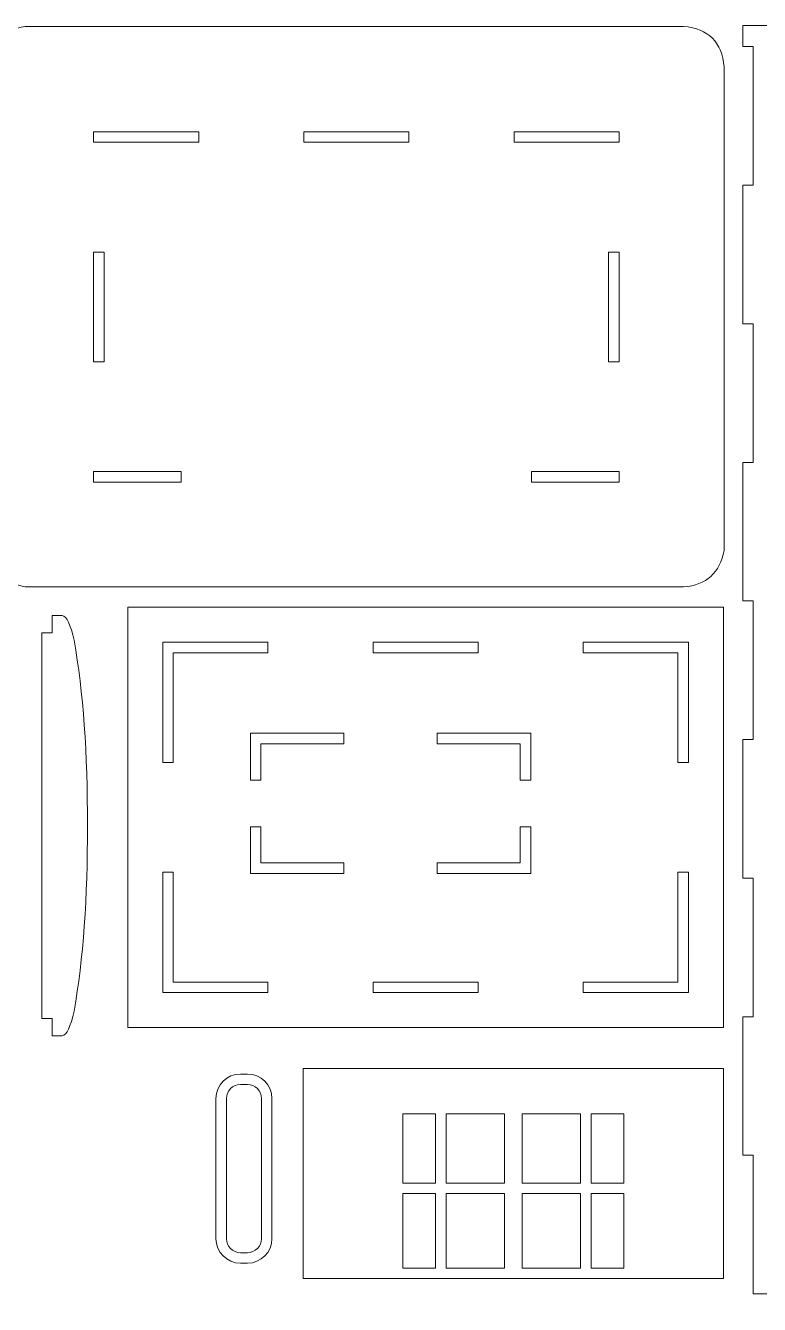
# Model space of a CAD drawing. Header units: millimetres. Extents: x -494 to 494, y -418 to 418.
# Drawn here: x -224.6 to -15.2, y -418.2 to -53.2 of the extents above; entities that cross this region are included whole.
import ezdxf

# ---------------------------------------------------------------- set-up
doc = ezdxf.new("R2010")
doc.units = ezdxf.units.MM
doc.header["$MEASUREMENT"] = 0

msp = doc.modelspace()

# ---------------------------------------------------------------- linework, layer by layer
at = {"lineweight": 9}
for points, knots in [([(-235.1822, -63.8316), (-235.2155, -155.8049), (-235.2322, -201.7916), (-235.2322, -201.7916), (-235.2322, -201.7916), (-234.7107, -208.3099), (-231.2307, -212.1532), (-224.7922, -213.3216), (-224.7922, -213.3216), (-99.4789, -213.3616), (-36.8222, -213.3816), (-36.8222, -213.3816), (-36.8222, -213.3816), (-30.2975, -212.843), (-26.4541, -209.3597), (-25.2922, -202.9316), (-25.2922, -202.9316), (-25.2522, -110.9583), (-25.2322, -64.9716), (-25.2322, -64.9716), (-25.2322, -64.9716), (-25.8917, -57.9121), (-29.755, -54.0488), (-36.8222, -53.3816), (-36.8222, -53.3816), (-162.1355, -53.4216), (-224.7922, -53.4416), (-224.7922, -53.4416), (-224.7922, -53.4416), (-230.7392, -54.4286), (-234.2026, -57.892), (-235.1822, -63.8316)], [0, 0, 0, 0, 0.11111111, 0.11111111, 0.11111111, 0.11111111, 0.22222222, 0.22222222, 0.22222222, 0.22222222, 0.33333333, 0.33333333, 0.33333333, 0.33333333, 0.44444444, 0.44444444, 0.44444444, 0.44444444, 0.55555556, 0.55555556, 0.55555556, 0.55555556, 0.66666667, 0.66666667, 0.66666667, 0.66666667, 0.77777778, 0.77777778, 0.77777778, 0.77777778, 1, 1, 1, 1]), ([(77.0601, -375.596), (77.0601, -375.596), (77.0601, -415.156), (77.0601, -415.156), (77.0601, -415.156), (77.0601, -415.156), (45.7201, -415.156), (45.7201, -415.156), (45.7201, -415.156), (45.7201, -415.156), (45.7201, -418.156), (45.7201, -418.156), (45.7201, -418.156), (45.7201, -418.156), (14.3901, -418.156), (14.3901, -418.156), (14.3901, -418.156), (14.3901, -418.156), (14.3901, -415.156), (14.3901, -415.156), (14.3901, -415.156), (14.3901, -415.156), (-16.9399, -415.156), (-16.9399, -415.156), (-16.9399, -415.156), (-16.9399, -415.156), (-16.9399, -375.596), (-16.9399, -375.596), (-16.9399, -375.596), (-16.9399, -375.596), (-19.9399, -375.596), (-19.9399, -375.596), (-19.9399, -375.596), (-19.9399, -375.596), (-19.9399, -336.046), (-19.9399, -336.046), (-19.9399, -336.046), (-19.9399, -336.046), (-16.9399, -336.046), (-16.9399, -336.046), (-16.9399, -336.046), (-16.9399, -336.046), (-16.9399, -296.486), (-16.9399, -296.486), (-16.9399, -296.486), (-16.9399, -296.486), (-19.9399, -296.486), (-19.9399, -296.486), (-19.9399, -296.486), (-19.9399, -296.486), (-19.9399, -256.936), (-19.9399, -256.936), (-19.9399, -256.936), (-19.9399, -256.936), (-16.9399, -256.936), (-16.9399, -256.936), (-16.9399, -256.936), (-16.9399, -256.936), (-16.9399, -217.376), (-16.9399, -217.376), (-16.9399, -217.376), (-16.9399, -217.376), (-19.9399, -217.376), (-19.9399, -217.376), (-19.9399, -217.376), (-19.9399, -217.376), (-19.9399, -177.816), (-19.9399, -177.816), (-19.9399, -177.816), (-19.9399, -177.816), (-16.9399, -177.816), (-16.9399, -177.816), (-16.9399, -177.816), (-16.9399, -177.816), (-16.9399, -138.266), (-16.9399, -138.266), (-16.9399, -138.266), (-16.9399, -138.266), (-19.9399, -138.266), (-19.9399, -138.266), (-19.9399, -138.266), (-19.9399, -138.266), (-19.9399, -98.706), (-19.9399, -98.706), (-19.9399, -98.706), (-19.9399, -98.706), (-16.9399, -98.706), (-16.9399, -98.706), (-16.9399, -98.706), (-16.9399, -98.706), (-16.9399, -59.156), (-16.9399, -59.156), (-16.9399, -59.156), (-16.9399, -59.156), (-19.9399, -59.156), (-19.9399, -59.156), (-19.9399, -59.156), (-19.9399, -59.156), (-19.9399, -53.156), (-19.9399, -53.156), (-19.9399, -53.156), (-19.9399, -53.156), (14.3901, -53.156), (14.3901, -53.156), (14.3901, -53.156), (14.3901, -53.156), (14.3901, -59.156), (14.3901, -59.156), (14.3901, -59.156), (14.3901, -59.156), (45.7201, -59.156), (45.7201, -59.156), (45.7201, -59.156), (45.7201, -59.156), (45.7201, -53.156), (45.7201, -53.156), (45.7201, -53.156), (45.7201, -53.156), (80.0601, -53.156), (80.0601, -53.156), (80.0601, -53.156), (80.0601, -53.156), (80.0601, -59.156), (80.0601, -59.156), (80.0601, -59.156), (80.0601, -59.156), (77.0601, -59.156), (77.0601, -59.156), (77.0601, -59.156), (77.0601, -59.156), (77.0601, -98.706), (77.0601, -98.706), (77.0601, -98.706), (77.0601, -98.706), (80.0601, -98.706), (80.0601, -98.706), (80.0601, -98.706), (80.0601, -98.706), (80.0601, -138.266), (80.0601, -138.266), (80.0601, -138.266), (80.0601, -138.266), (77.0601, -138.266), (77.0601, -138.266), (77.0601, -138.266), (77.0601, -138.266), (77.0601, -177.816), (77.0601, -177.816), (77.0601, -177.816), (77.0601, -177.816), (80.0601, -177.816), (80.0601, -177.816), (80.0601, -177.816), (80.0601, -177.816), (80.0601, -217.376), (80.0601, -217.376), (80.0601, -217.376), (80.0601, -217.376), (77.0601, -217.376), (77.0601, -217.376), (77.0601, -217.376), (77.0601, -217.376), (77.0601, -256.936), (77.0601, -256.936), (77.0601, -256.936), (77.0601, -256.936), (80.0601, -256.936), (80.0601, -256.936), (80.0601, -256.936), (80.0601, -256.936), (80.0601, -296.486), (80.0601, -296.486), (80.0601, -296.486), (80.0601, -296.486), (77.0601, -296.486), (77.0601, -296.486), (77.0601, -296.486), (77.0601, -296.486), (77.0601, -336.046), (77.0601, -336.046), (77.0601, -336.046), (77.0601, -336.046), (80.0601, -336.046), (80.0601, -336.046), (80.0601, -336.046), (80.0601, -336.046), (80.0601, -375.596), (80.0601, -375.596), (80.0601, -375.596), (80.0601, -375.596), (77.0601, -375.596), (77.0601, -375.596)], [0, 0, 0, 0, 0.02040816, 0.02040816, 0.02040816, 0.02040816, 0.04081633, 0.04081633, 0.04081633, 0.04081633, 0.06122449, 0.06122449, 0.06122449, 0.06122449, 0.08163265, 0.08163265, 0.08163265, 0.08163265, 0.10204082, 0.10204082, 0.10204082, 0.10204082, 0.12244898, 0.12244898, 0.12244898, 0.12244898, 0.14285714, 0.14285714, 0.14285714, 0.14285714, 0.16326531, 0.16326531, 0.16326531, 0.16326531, 0.18367347, 0.18367347, 0.18367347, 0.18367347, 0.20408163, 0.20408163, 0.20408163, 0.20408163, 0.2244898, 0.2244898, 0.2244898, 0.2244898, 0.24489796, 0.24489796, 0.24489796, 0.24489796, 0.26530612, 0.26530612, 0.26530612, 0.26530612, 0.28571429, 0.28571429, 0.28571429, 0.28571429, 0.30612245, 0.30612245, 0.30612245, 0.30612245, 0.32653061, 0.32653061, 0.32653061, 0.32653061, 0.34693878, 0.34693878, 0.34693878, 0.34693878, 0.36734694, 0.36734694, 0.36734694, 0.36734694, 0.3877551, 0.3877551, 0.3877551, 0.3877551, 0.40816327, 0.40816327, 0.40816327, 0.40816327, 0.42857143, 0.42857143, 0.42857143, 0.42857143, 0.44897959, 0.44897959, 0.44897959, 0.44897959, 0.46938776, 0.46938776, 0.46938776, 0.46938776, 0.48979592, 0.48979592, 0.48979592, 0.48979592, 0.51020408, 0.51020408, 0.51020408, 0.51020408, 0.53061224, 0.53061224, 0.53061224, 0.53061224, 0.55102041, 0.55102041, 0.55102041, 0.55102041, 0.57142857, 0.57142857, 0.57142857, 0.57142857, 0.59183673, 0.59183673, 0.59183673, 0.59183673, 0.6122449, 0.6122449, 0.6122449, 0.6122449, 0.63265306, 0.63265306, 0.63265306, 0.63265306, 0.65306122, 0.65306122, 0.65306122, 0.65306122, 0.67346939, 0.67346939, 0.67346939, 0.67346939, 0.69387755, 0.69387755, 0.69387755, 0.69387755, 0.71428571, 0.71428571, 0.71428571, 0.71428571, 0.73469388, 0.73469388, 0.73469388, 0.73469388, 0.75510204, 0.75510204, 0.75510204, 0.75510204, 0.7755102, 0.7755102, 0.7755102, 0.7755102, 0.79591837, 0.79591837, 0.79591837, 0.79591837, 0.81632653, 0.81632653, 0.81632653, 0.81632653, 0.83673469, 0.83673469, 0.83673469, 0.83673469, 0.85714286, 0.85714286, 0.85714286, 0.85714286, 0.87755102, 0.87755102, 0.87755102, 0.87755102, 0.89795918, 0.89795918, 0.89795918, 0.89795918, 0.91836735, 0.91836735, 0.91836735, 0.91836735, 0.93877551, 0.93877551, 0.93877551, 0.93877551, 0.95918367, 0.95918367, 0.95918367, 0.95918367, 1, 1, 1, 1]), ([(-205.2322, -83.4716), (-205.2322, -83.4716), (-175.2322, -83.4716), (-175.2322, -83.4716), (-175.2322, -83.4716), (-175.2322, -83.4716), (-175.2322, -86.4716), (-175.2322, -86.4716), (-175.2322, -86.4716), (-175.2322, -86.4716), (-205.2322, -86.4716), (-205.2322, -86.4716), (-205.2322, -86.4716), (-205.2322, -86.4716), (-205.2322, -83.4716), (-205.2322, -83.4716)], [0, 0, 0, 0, 0.2, 0.2, 0.2, 0.2, 0.4, 0.4, 0.4, 0.4, 0.6, 0.6, 0.6, 0.6, 1, 1, 1, 1]), ([(-145.2322, -83.4716), (-145.2322, -83.4716), (-115.2322, -83.4716), (-115.2322, -83.4716), (-115.2322, -83.4716), (-115.2322, -83.4716), (-115.2322, -86.4716), (-115.2322, -86.4716), (-115.2322, -86.4716), (-115.2322, -86.4716), (-145.2322, -86.4716), (-145.2322, -86.4716), (-145.2322, -86.4716), (-145.2322, -86.4716), (-145.2322, -83.4716), (-145.2322, -83.4716)], [0, 0, 0, 0, 0.2, 0.2, 0.2, 0.2, 0.4, 0.4, 0.4, 0.4, 0.6, 0.6, 0.6, 0.6, 1, 1, 1, 1]), ([(-85.2322, -83.4716), (-85.2322, -83.4716), (-55.2322, -83.4716), (-55.2322, -83.4716), (-55.2322, -83.4716), (-55.2322, -83.4716), (-55.2322, -86.4716), (-55.2322, -86.4716), (-55.2322, -86.4716), (-55.2322, -86.4716), (-85.2322, -86.4716), (-85.2322, -86.4716), (-85.2322, -86.4716), (-85.2322, -86.4716), (-85.2322, -83.4716), (-85.2322, -83.4716)], [0, 0, 0, 0, 0.2, 0.2, 0.2, 0.2, 0.4, 0.4, 0.4, 0.4, 0.6, 0.6, 0.6, 0.6, 1, 1, 1, 1]), ([(-202.2322, -117.8116), (-202.2322, -117.8116), (-205.2322, -117.8116), (-205.2322, -117.8116), (-205.2322, -117.8116), (-205.2322, -117.8116), (-205.2322, -149.1416), (-205.2322, -149.1416), (-205.2322, -149.1416), (-205.2322, -149.1416), (-202.2322, -149.1416), (-202.2322, -149.1416), (-202.2322, -149.1416), (-202.2322, -149.1416), (-202.2322, -117.8116), (-202.2322, -117.8116)], [0, 0, 0, 0, 0.2, 0.2, 0.2, 0.2, 0.4, 0.4, 0.4, 0.4, 0.6, 0.6, 0.6, 0.6, 1, 1, 1, 1]), ([(-58.2322, -117.8116), (-58.2322, -117.8116), (-55.2322, -117.8116), (-55.2322, -117.8116), (-55.2322, -117.8116), (-55.2322, -117.8116), (-55.2322, -149.1416), (-55.2322, -149.1416), (-55.2322, -149.1416), (-55.2322, -149.1416), (-58.2322, -149.1416), (-58.2322, -149.1416), (-58.2322, -149.1416), (-58.2322, -149.1416), (-58.2322, -117.8116), (-58.2322, -117.8116)], [0, 0, 0, 0, 0.2, 0.2, 0.2, 0.2, 0.4, 0.4, 0.4, 0.4, 0.6, 0.6, 0.6, 0.6, 1, 1, 1, 1]), ([(-180.2322, -180.4716), (-180.2322, -180.4716), (-205.2322, -180.4716), (-205.2322, -180.4716), (-205.2322, -180.4716), (-205.2322, -180.4716), (-205.2322, -183.4716), (-205.2322, -183.4716), (-205.2322, -183.4716), (-205.2322, -183.4716), (-180.2322, -183.4716), (-180.2322, -183.4716), (-180.2322, -183.4716), (-180.2322, -183.4716), (-180.2322, -180.4716), (-180.2322, -180.4716)], [0, 0, 0, 0, 0.2, 0.2, 0.2, 0.2, 0.4, 0.4, 0.4, 0.4, 0.6, 0.6, 0.6, 0.6, 1, 1, 1, 1]), ([(-55.2322, -180.4716), (-55.2322, -180.4716), (-80.2322, -180.4716), (-80.2322, -180.4716), (-80.2322, -180.4716), (-80.2322, -180.4716), (-80.2322, -183.4716), (-80.2322, -183.4716), (-80.2322, -183.4716), (-80.2322, -183.4716), (-55.2322, -183.4716), (-55.2322, -183.4716), (-55.2322, -183.4716), (-55.2322, -183.4716), (-55.2322, -180.4716), (-55.2322, -180.4716)], [0, 0, 0, 0, 0.2, 0.2, 0.2, 0.2, 0.4, 0.4, 0.4, 0.4, 0.6, 0.6, 0.6, 0.6, 1, 1, 1, 1]), ([(-207.009, -281.5099), (-206.9015, -302.1128), (-208.1682, -319.7528), (-210.809, -334.4299), (-210.809, -334.4299), (-211.7684, -338.8952), (-212.9017, -341.2552), (-214.209, -341.5099), (-214.209, -341.5099), (-214.209, -341.5099), (-217.009, -341.5099), (-217.009, -341.5099), (-217.009, -341.5099), (-217.009, -341.5099), (-217.009, -336.5099), (-217.009, -336.5099), (-217.009, -336.5099), (-217.009, -336.5099), (-220.009, -336.5099), (-220.009, -336.5099), (-220.009, -336.5099), (-220.009, -336.5099), (-220.009, -226.5099), (-220.009, -226.5099), (-220.009, -226.5099), (-220.009, -226.5099), (-217.009, -226.5099), (-217.009, -226.5099), (-217.009, -226.5099), (-217.009, -226.5099), (-217.009, -221.5099), (-217.009, -221.5099), (-217.009, -221.5099), (-217.009, -221.5099), (-214.209, -221.5099), (-214.209, -221.5099), (-214.209, -221.5099), (-212.9038, -221.7607), (-211.7705, -224.124), (-210.809, -228.5999), (-210.809, -228.5999), (-208.1682, -243.2737), (-206.9015, -260.9103), (-207.009, -281.5099)], [0, 0, 0, 0, 0.08333333, 0.08333333, 0.08333333, 0.08333333, 0.16666667, 0.16666667, 0.16666667, 0.16666667, 0.25, 0.25, 0.25, 0.25, 0.33333333, 0.33333333, 0.33333333, 0.33333333, 0.41666667, 0.41666667, 0.41666667, 0.41666667, 0.5, 0.5, 0.5, 0.5, 0.58333333, 0.58333333, 0.58333333, 0.58333333, 0.66666667, 0.66666667, 0.66666667, 0.66666667, 0.75, 0.75, 0.75, 0.75, 0.83333333, 0.83333333, 0.83333333, 0.83333333, 1, 1, 1, 1]), ([(-25.4709, -219.1478), (-25.4709, -219.1478), (-195.4709, -219.1478), (-195.4709, -219.1478), (-195.4709, -219.1478), (-195.4709, -219.1478), (-195.4709, -339.1478), (-195.4709, -339.1478), (-195.4709, -339.1478), (-195.4709, -339.1478), (-25.4709, -339.1478), (-25.4709, -339.1478), (-25.4709, -339.1478), (-25.4709, -339.1478), (-25.4709, -219.1478), (-25.4709, -219.1478)], [0, 0, 0, 0, 0.2, 0.2, 0.2, 0.2, 0.4, 0.4, 0.4, 0.4, 0.6, 0.6, 0.6, 0.6, 1, 1, 1, 1]), ([(-185.4709, -229.1478), (-185.4709, -229.1478), (-155.4709, -229.1478), (-155.4709, -229.1478), (-155.4709, -229.1478), (-155.4709, -229.1478), (-155.4709, -232.1478), (-155.4709, -232.1478), (-155.4709, -232.1478), (-155.4709, -232.1478), (-182.4709, -232.1478), (-182.4709, -232.1478), (-182.4709, -232.1478), (-182.4709, -232.1478), (-182.4709, -263.4878), (-182.4709, -263.4878), (-182.4709, -263.4878), (-182.4709, -263.4878), (-185.4709, -263.4878), (-185.4709, -263.4878), (-185.4709, -263.4878), (-185.4709, -263.4878), (-185.4709, -229.1478), (-185.4709, -229.1478)], [0, 0, 0, 0, 0.14285714, 0.14285714, 0.14285714, 0.14285714, 0.28571429, 0.28571429, 0.28571429, 0.28571429, 0.42857143, 0.42857143, 0.42857143, 0.42857143, 0.57142857, 0.57142857, 0.57142857, 0.57142857, 0.71428571, 0.71428571, 0.71428571, 0.71428571, 1, 1, 1, 1]), ([(-125.4709, -229.1478), (-125.4709, -229.1478), (-95.4709, -229.1478), (-95.4709, -229.1478), (-95.4709, -229.1478), (-95.4709, -229.1478), (-95.4709, -232.1478), (-95.4709, -232.1478), (-95.4709, -232.1478), (-95.4709, -232.1478), (-125.4709, -232.1478), (-125.4709, -232.1478), (-125.4709, -232.1478), (-125.4709, -232.1478), (-125.4709, -229.1478), (-125.4709, -229.1478)], [0, 0, 0, 0, 0.2, 0.2, 0.2, 0.2, 0.4, 0.4, 0.4, 0.4, 0.6, 0.6, 0.6, 0.6, 1, 1, 1, 1]), ([(-65.4709, -229.1478), (-65.4709, -229.1478), (-35.4709, -229.1478), (-35.4709, -229.1478), (-35.4709, -229.1478), (-35.4709, -229.1478), (-35.4709, -263.4878), (-35.4709, -263.4878), (-35.4709, -263.4878), (-35.4709, -263.4878), (-38.4709, -263.4878), (-38.4709, -263.4878), (-38.4709, -263.4878), (-38.4709, -263.4878), (-38.4709, -232.1478), (-38.4709, -232.1478), (-38.4709, -232.1478), (-38.4709, -232.1478), (-65.4709, -232.1478), (-65.4709, -232.1478), (-65.4709, -232.1478), (-65.4709, -232.1478), (-65.4709, -229.1478), (-65.4709, -229.1478)], [0, 0, 0, 0, 0.14285714, 0.14285714, 0.14285714, 0.14285714, 0.28571429, 0.28571429, 0.28571429, 0.28571429, 0.42857143, 0.42857143, 0.42857143, 0.42857143, 0.57142857, 0.57142857, 0.57142857, 0.57142857, 0.71428571, 0.71428571, 0.71428571, 0.71428571, 1, 1, 1, 1]), ([(-133.8009, -255.1478), (-133.8009, -255.1478), (-160.4709, -255.1478), (-160.4709, -255.1478), (-160.4709, -255.1478), (-160.4709, -255.1478), (-160.4709, -268.4878), (-160.4709, -268.4878), (-160.4709, -268.4878), (-160.4709, -268.4878), (-157.4709, -268.4878), (-157.4709, -268.4878), (-157.4709, -268.4878), (-157.4709, -268.4878), (-157.4709, -258.1478), (-157.4709, -258.1478), (-157.4709, -258.1478), (-157.4709, -258.1478), (-133.8009, -258.1478), (-133.8009, -258.1478), (-133.8009, -258.1478), (-133.8009, -258.1478), (-133.8009, -255.1478), (-133.8009, -255.1478)], [0, 0, 0, 0, 0.14285714, 0.14285714, 0.14285714, 0.14285714, 0.28571429, 0.28571429, 0.28571429, 0.28571429, 0.42857143, 0.42857143, 0.42857143, 0.42857143, 0.57142857, 0.57142857, 0.57142857, 0.57142857, 0.71428571, 0.71428571, 0.71428571, 0.71428571, 1, 1, 1, 1]), ([(-80.4709, -255.1478), (-80.4709, -255.1478), (-107.1409, -255.1478), (-107.1409, -255.1478), (-107.1409, -255.1478), (-107.1409, -255.1478), (-107.1409, -258.1478), (-107.1409, -258.1478), (-107.1409, -258.1478), (-107.1409, -258.1478), (-83.4709, -258.1478), (-83.4709, -258.1478), (-83.4709, -258.1478), (-83.4709, -258.1478), (-83.4709, -268.4878), (-83.4709, -268.4878), (-83.4709, -268.4878), (-83.4709, -268.4878), (-80.4709, -268.4878), (-80.4709, -268.4878), (-80.4709, -268.4878), (-80.4709, -268.4878), (-80.4709, -255.1478), (-80.4709, -255.1478)], [0, 0, 0, 0, 0.14285714, 0.14285714, 0.14285714, 0.14285714, 0.28571429, 0.28571429, 0.28571429, 0.28571429, 0.42857143, 0.42857143, 0.42857143, 0.42857143, 0.57142857, 0.57142857, 0.57142857, 0.57142857, 0.71428571, 0.71428571, 0.71428571, 0.71428571, 1, 1, 1, 1]), ([(-157.4709, -292.1478), (-157.4709, -292.1478), (-133.8009, -292.1478), (-133.8009, -292.1478), (-133.8009, -292.1478), (-133.8009, -292.1478), (-133.8009, -295.1478), (-133.8009, -295.1478), (-133.8009, -295.1478), (-133.8009, -295.1478), (-160.4709, -295.1478), (-160.4709, -295.1478), (-160.4709, -295.1478), (-160.4709, -295.1478), (-160.4709, -281.8178), (-160.4709, -281.8178), (-160.4709, -281.8178), (-160.4709, -281.8178), (-157.4709, -281.8178), (-157.4709, -281.8178), (-157.4709, -281.8178), (-157.4709, -281.8178), (-157.4709, -292.1478), (-157.4709, -292.1478)], [0, 0, 0, 0, 0.14285714, 0.14285714, 0.14285714, 0.14285714, 0.28571429, 0.28571429, 0.28571429, 0.28571429, 0.42857143, 0.42857143, 0.42857143, 0.42857143, 0.57142857, 0.57142857, 0.57142857, 0.57142857, 0.71428571, 0.71428571, 0.71428571, 0.71428571, 1, 1, 1, 1]), ([(-83.4709, -281.8178), (-83.4709, -281.8178), (-80.4709, -281.8178), (-80.4709, -281.8178), (-80.4709, -281.8178), (-80.4709, -281.8178), (-80.4709, -295.1478), (-80.4709, -295.1478), (-80.4709, -295.1478), (-80.4709, -295.1478), (-107.1409, -295.1478), (-107.1409, -295.1478), (-107.1409, -295.1478), (-107.1409, -295.1478), (-107.1409, -292.1478), (-107.1409, -292.1478), (-107.1409, -292.1478), (-107.1409, -292.1478), (-83.4709, -292.1478), (-83.4709, -292.1478), (-83.4709, -292.1478), (-83.4709, -292.1478), (-83.4709, -281.8178), (-83.4709, -281.8178)], [0, 0, 0, 0, 0.14285714, 0.14285714, 0.14285714, 0.14285714, 0.28571429, 0.28571429, 0.28571429, 0.28571429, 0.42857143, 0.42857143, 0.42857143, 0.42857143, 0.57142857, 0.57142857, 0.57142857, 0.57142857, 0.71428571, 0.71428571, 0.71428571, 0.71428571, 1, 1, 1, 1]), ([(-182.4709, -326.1478), (-182.4709, -326.1478), (-155.4709, -326.1478), (-155.4709, -326.1478), (-155.4709, -326.1478), (-155.4709, -326.1478), (-155.4709, -329.1478), (-155.4709, -329.1478), (-155.4709, -329.1478), (-155.4709, -329.1478), (-185.4709, -329.1478), (-185.4709, -329.1478), (-185.4709, -329.1478), (-185.4709, -329.1478), (-185.4709, -294.8178), (-185.4709, -294.8178), (-185.4709, -294.8178), (-185.4709, -294.8178), (-182.4709, -294.8178), (-182.4709, -294.8178), (-182.4709, -294.8178), (-182.4709, -294.8178), (-182.4709, -326.1478), (-182.4709, -326.1478)], [0, 0, 0, 0, 0.14285714, 0.14285714, 0.14285714, 0.14285714, 0.28571429, 0.28571429, 0.28571429, 0.28571429, 0.42857143, 0.42857143, 0.42857143, 0.42857143, 0.57142857, 0.57142857, 0.57142857, 0.57142857, 0.71428571, 0.71428571, 0.71428571, 0.71428571, 1, 1, 1, 1]), ([(-38.4709, -294.8178), (-38.4709, -294.8178), (-35.4709, -294.8178), (-35.4709, -294.8178), (-35.4709, -294.8178), (-35.4709, -294.8178), (-35.4709, -329.1478), (-35.4709, -329.1478), (-35.4709, -329.1478), (-35.4709, -329.1478), (-65.4709, -329.1478), (-65.4709, -329.1478), (-65.4709, -329.1478), (-65.4709, -329.1478), (-65.4709, -326.1478), (-65.4709, -326.1478), (-65.4709, -326.1478), (-65.4709, -326.1478), (-38.4709, -326.1478), (-38.4709, -326.1478), (-38.4709, -326.1478), (-38.4709, -326.1478), (-38.4709, -294.8178), (-38.4709, -294.8178)], [0, 0, 0, 0, 0.14285714, 0.14285714, 0.14285714, 0.14285714, 0.28571429, 0.28571429, 0.28571429, 0.28571429, 0.42857143, 0.42857143, 0.42857143, 0.42857143, 0.57142857, 0.57142857, 0.57142857, 0.57142857, 0.71428571, 0.71428571, 0.71428571, 0.71428571, 1, 1, 1, 1]), ([(-125.4709, -329.1478), (-125.4709, -329.1478), (-95.4709, -329.1478), (-95.4709, -329.1478), (-95.4709, -329.1478), (-95.4709, -329.1478), (-95.4709, -326.1478), (-95.4709, -326.1478), (-95.4709, -326.1478), (-95.4709, -326.1478), (-125.4709, -326.1478), (-125.4709, -326.1478), (-125.4709, -326.1478), (-125.4709, -326.1478), (-125.4709, -329.1478), (-125.4709, -329.1478)], [0, 0, 0, 0, 0.2, 0.2, 0.2, 0.2, 0.4, 0.4, 0.4, 0.4, 0.6, 0.6, 0.6, 0.6, 1, 1, 1, 1]), ([(-163.3104, -352.3902), (-163.3104, -352.3902), (-161.3104, -352.3902), (-161.3104, -352.3902), (-161.3104, -352.3902), (-157.4585, -352.3902), (-154.3104, -355.5383), (-154.3104, -359.3902), (-154.3104, -359.3902), (-154.3104, -359.3902), (-154.3104, -399.3902), (-154.3104, -399.3902), (-154.3104, -399.3902), (-154.3104, -403.2421), (-157.4585, -406.3902), (-161.3104, -406.3902), (-161.3104, -406.3902), (-161.3104, -406.3902), (-163.3104, -406.3902), (-163.3104, -406.3902), (-163.3104, -406.3902), (-167.1623, -406.3902), (-170.3104, -403.2421), (-170.3104, -399.3902), (-170.3104, -399.3902), (-170.3104, -399.3902), (-170.3104, -359.3902), (-170.3104, -359.3902), (-170.3104, -359.3902), (-170.3104, -355.5383), (-167.1623, -352.3902), (-163.3104, -352.3902)], [0, 0, 0, 0, 0.11111111, 0.11111111, 0.11111111, 0.11111111, 0.22222222, 0.22222222, 0.22222222, 0.22222222, 0.33333333, 0.33333333, 0.33333333, 0.33333333, 0.44444444, 0.44444444, 0.44444444, 0.44444444, 0.55555556, 0.55555556, 0.55555556, 0.55555556, 0.66666667, 0.66666667, 0.66666667, 0.66666667, 0.77777778, 0.77777778, 0.77777778, 0.77777778, 1, 1, 1, 1]), ([(-25.4318, -350.7829), (-25.4318, -350.7829), (-145.4318, -350.7829), (-145.4318, -350.7829), (-145.4318, -350.7829), (-145.4318, -350.7829), (-145.4318, -410.7829), (-145.4318, -410.7829), (-145.4318, -410.7829), (-145.4318, -410.7829), (-25.4318, -410.7829), (-25.4318, -410.7829), (-25.4318, -410.7829), (-25.4318, -410.7829), (-25.4318, -350.7829), (-25.4318, -350.7829)], [0, 0, 0, 0, 0.2, 0.2, 0.2, 0.2, 0.4, 0.4, 0.4, 0.4, 0.6, 0.6, 0.6, 0.6, 1, 1, 1, 1]), ([(-163.3104, -355.3902), (-163.3104, -355.3902), (-161.3104, -355.3902), (-161.3104, -355.3902), (-161.3104, -355.3902), (-159.1104, -355.3902), (-157.3104, -357.1902), (-157.3104, -359.3902), (-157.3104, -359.3902), (-157.3104, -359.3902), (-157.3104, -399.3902), (-157.3104, -399.3902), (-157.3104, -399.3902), (-157.3104, -401.5902), (-159.1104, -403.3902), (-161.3104, -403.3902), (-161.3104, -403.3902), (-161.3104, -403.3902), (-163.3104, -403.3902), (-163.3104, -403.3902), (-163.3104, -403.3902), (-165.5104, -403.3902), (-167.3104, -401.5902), (-167.3104, -399.3902), (-167.3104, -399.3902), (-167.3104, -399.3902), (-167.3104, -359.3902), (-167.3104, -359.3902), (-167.3104, -359.3902), (-167.3104, -357.1902), (-165.5104, -355.3902), (-163.3104, -355.3902)], [0, 0, 0, 0, 0.11111111, 0.11111111, 0.11111111, 0.11111111, 0.22222222, 0.22222222, 0.22222222, 0.22222222, 0.33333333, 0.33333333, 0.33333333, 0.33333333, 0.44444444, 0.44444444, 0.44444444, 0.44444444, 0.55555556, 0.55555556, 0.55555556, 0.55555556, 0.66666667, 0.66666667, 0.66666667, 0.66666667, 0.77777778, 0.77777778, 0.77777778, 0.77777778, 1, 1, 1, 1]), ([(-107.6318, -363.7229), (-107.6318, -363.7229), (-116.9318, -363.7229), (-116.9318, -363.7229), (-116.9318, -363.7229), (-116.9318, -363.7229), (-116.9318, -383.5129), (-116.9318, -383.5129), (-116.9318, -383.5129), (-116.9318, -383.5129), (-107.6318, -383.5129), (-107.6318, -383.5129), (-107.6318, -383.5129), (-107.6318, -383.5129), (-107.6318, -363.7229), (-107.6318, -363.7229)], [0, 0, 0, 0, 0.2, 0.2, 0.2, 0.2, 0.4, 0.4, 0.4, 0.4, 0.6, 0.6, 0.6, 0.6, 1, 1, 1, 1]), ([(-87.9318, -363.7229), (-87.9318, -363.7229), (-104.6318, -363.7229), (-104.6318, -363.7229), (-104.6318, -363.7229), (-104.6318, -363.7229), (-104.6318, -383.5129), (-104.6318, -383.5129), (-104.6318, -383.5129), (-104.6318, -383.5129), (-87.9318, -383.5129), (-87.9318, -383.5129), (-87.9318, -383.5129), (-87.9318, -383.5129), (-87.9318, -363.7229), (-87.9318, -363.7229)], [0, 0, 0, 0, 0.2, 0.2, 0.2, 0.2, 0.4, 0.4, 0.4, 0.4, 0.6, 0.6, 0.6, 0.6, 1, 1, 1, 1]), ([(-66.2318, -363.7229), (-66.2318, -363.7229), (-82.9318, -363.7229), (-82.9318, -363.7229), (-82.9318, -363.7229), (-82.9318, -363.7229), (-82.9318, -383.5129), (-82.9318, -383.5129), (-82.9318, -383.5129), (-82.9318, -383.5129), (-66.2318, -383.5129), (-66.2318, -383.5129), (-66.2318, -383.5129), (-66.2318, -383.5129), (-66.2318, -363.7229), (-66.2318, -363.7229)], [0, 0, 0, 0, 0.2, 0.2, 0.2, 0.2, 0.4, 0.4, 0.4, 0.4, 0.6, 0.6, 0.6, 0.6, 1, 1, 1, 1]), ([(-53.9318, -363.7229), (-53.9318, -363.7229), (-63.2318, -363.7229), (-63.2318, -363.7229), (-63.2318, -363.7229), (-63.2318, -363.7229), (-63.2318, -383.5129), (-63.2318, -383.5129), (-63.2318, -383.5129), (-63.2318, -383.5129), (-53.9318, -383.5129), (-53.9318, -383.5129), (-53.9318, -383.5129), (-53.9318, -383.5129), (-53.9318, -363.7229), (-53.9318, -363.7229)], [0, 0, 0, 0, 0.2, 0.2, 0.2, 0.2, 0.4, 0.4, 0.4, 0.4, 0.6, 0.6, 0.6, 0.6, 1, 1, 1, 1]), ([(-107.6318, -386.5029), (-107.6318, -386.5029), (-116.9318, -386.5029), (-116.9318, -386.5029), (-116.9318, -386.5029), (-116.9318, -386.5029), (-116.9318, -407.7829), (-116.9318, -407.7829), (-116.9318, -407.7829), (-116.9318, -407.7829), (-107.6318, -407.7829), (-107.6318, -407.7829), (-107.6318, -407.7829), (-107.6318, -407.7829), (-107.6318, -386.5029), (-107.6318, -386.5029)], [0, 0, 0, 0, 0.2, 0.2, 0.2, 0.2, 0.4, 0.4, 0.4, 0.4, 0.6, 0.6, 0.6, 0.6, 1, 1, 1, 1]), ([(-87.9318, -386.5029), (-87.9318, -386.5029), (-104.6318, -386.5029), (-104.6318, -386.5029), (-104.6318, -386.5029), (-104.6318, -386.5029), (-104.6318, -407.7829), (-104.6318, -407.7829), (-104.6318, -407.7829), (-104.6318, -407.7829), (-87.9318, -407.7829), (-87.9318, -407.7829), (-87.9318, -407.7829), (-87.9318, -407.7829), (-87.9318, -386.5029), (-87.9318, -386.5029)], [0, 0, 0, 0, 0.2, 0.2, 0.2, 0.2, 0.4, 0.4, 0.4, 0.4, 0.6, 0.6, 0.6, 0.6, 1, 1, 1, 1]), ([(-66.2318, -386.5029), (-66.2318, -386.5029), (-82.9318, -386.5029), (-82.9318, -386.5029), (-82.9318, -386.5029), (-82.9318, -386.5029), (-82.9318, -407.7829), (-82.9318, -407.7829), (-82.9318, -407.7829), (-82.9318, -407.7829), (-66.2318, -407.7829), (-66.2318, -407.7829), (-66.2318, -407.7829), (-66.2318, -407.7829), (-66.2318, -386.5029), (-66.2318, -386.5029)], [0, 0, 0, 0, 0.2, 0.2, 0.2, 0.2, 0.4, 0.4, 0.4, 0.4, 0.6, 0.6, 0.6, 0.6, 1, 1, 1, 1]), ([(-53.9318, -386.5029), (-53.9318, -386.5029), (-63.2318, -386.5029), (-63.2318, -386.5029), (-63.2318, -386.5029), (-63.2318, -386.5029), (-63.2318, -407.7829), (-63.2318, -407.7829), (-63.2318, -407.7829), (-63.2318, -407.7829), (-53.9318, -407.7829), (-53.9318, -407.7829), (-53.9318, -407.7829), (-53.9318, -407.7829), (-53.9318, -386.5029), (-53.9318, -386.5029)], [0, 0, 0, 0, 0.2, 0.2, 0.2, 0.2, 0.4, 0.4, 0.4, 0.4, 0.6, 0.6, 0.6, 0.6, 1, 1, 1, 1])]:
    msp.add_open_spline(points, degree=3, knots=knots, dxfattribs=at)

doc.saveas('drawing.dxf')
